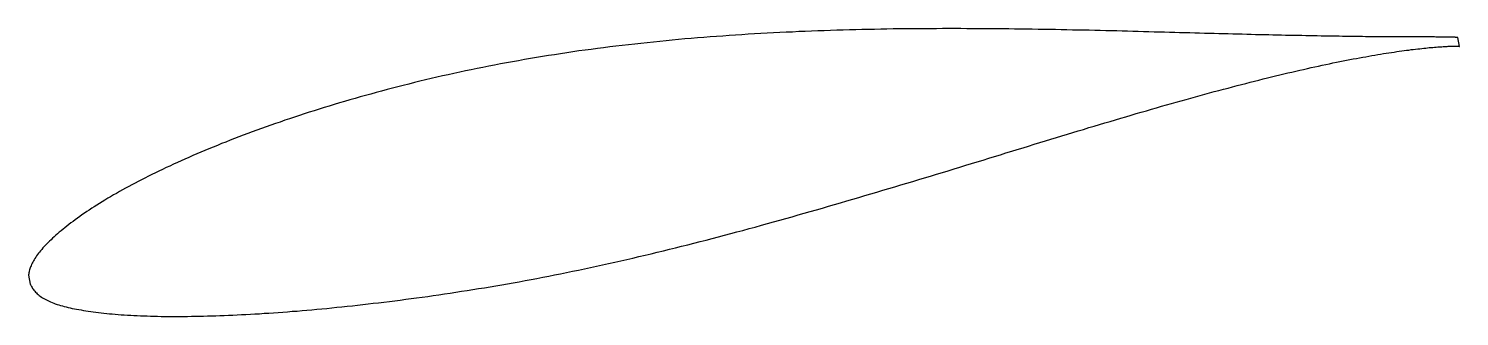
# Model space of a CAD drawing. Header units: metres. Extents: x -35 to 72, y -9 to 13.
import ezdxf

# ---------------------------------------------------------------- set-up
doc = ezdxf.new("R2010")
doc.units = ezdxf.units.M

msp = doc.modelspace()

# ---------------------------------------------------------------- linework, layer by layer
msp.add_lwpolyline([(71.76, 12.39), (71.76, 12.39), (71.75, 12.39), (71.74, 12.4), (71.73, 12.4), (71.71, 12.4), (71.69, 12.4), (71.66, 12.4), (71.63, 12.4), (71.59, 12.4), (71.55, 12.41), (71.51, 12.41), (71.46, 12.41), (71.41, 12.41), (71.35, 12.41), (71.29, 12.41), (71.22, 12.41), (71.15, 12.42), (71.08, 12.42), (71, 12.42), (70.92, 12.42), (70.84, 12.42), (70.75, 12.42), (70.65, 12.42), (70.55, 12.42), (70.45, 12.42), (70.35, 12.42), (70.24, 12.42), (70.12, 12.42), (70, 12.43), (69.88, 12.43), (69.75, 12.43), (69.62, 12.43), (69.49, 12.43), (69.35, 12.43), (69.21, 12.43), (69.06, 12.43), (68.91, 12.43), (68.75, 12.43), (68.6, 12.43), (68.43, 12.43), (68.27, 12.43), (68.1, 12.43), (67.92, 12.43), (67.74, 12.43), (67.56, 12.43), (67.37, 12.43), (67.18, 12.44), (66.99, 12.44), (66.79, 12.44), (66.59, 12.44), (66.39, 12.44), (66.18, 12.44), (65.96, 12.44), (65.75, 12.45), (65.53, 12.45), (65.3, 12.45), (65.07, 12.45), (64.84, 12.45), (64.61, 12.46), (64.37, 12.46), (64.12, 12.46), (63.88, 12.46), (63.63, 12.47), (63.37, 12.47), (63.12, 12.47), (62.86, 12.48), (62.59, 12.48), (62.32, 12.49), (62.05, 12.49), (61.78, 12.5), (61.5, 12.5), (61.22, 12.51), (60.93, 12.51), (60.64, 12.52), (60.35, 12.52), (60.06, 12.53), (59.76, 12.53), (59.45, 12.54), (59.15, 12.55), (58.84, 12.55), (58.53, 12.56), (58.21, 12.57), (57.89, 12.57), (57.57, 12.58), (57.25, 12.59), (56.92, 12.6), (56.59, 12.6), (56.26, 12.61), (55.92, 12.62), (55.58, 12.63), (55.24, 12.64), (54.89, 12.65), (54.54, 12.66), (54.19, 12.66), (53.83, 12.67), (53.48, 12.68), (53.12, 12.69), (52.75, 12.7), (52.39, 12.71), (52.02, 12.72), (51.65, 12.73), (51.27, 12.74), (50.89, 12.75), (50.52, 12.76), (50.13, 12.77), (49.75, 12.78), (49.36, 12.79), (48.97, 12.8), (48.58, 12.81), (48.18, 12.82), (47.79, 12.84), (47.39, 12.85), (46.99, 12.86), (46.58, 12.87), (46.18, 12.88), (45.77, 12.89), (45.36, 12.9), (44.94, 12.91), (44.53, 12.92), (44.11, 12.93), (43.69, 12.93), (43.27, 12.94), (42.85, 12.95), (42.42, 12.96), (42, 12.97), (41.57, 12.98), (41.14, 12.99), (40.7, 12.99), (40.27, 13), (39.83, 13.01), (39.39, 13.01), (38.96, 13.02), (38.51, 13.02), (38.07, 13.03), (37.63, 13.04), (37.18, 13.04), (36.73, 13.04), (36.28, 13.05), (35.83, 13.05), (35.38, 13.05), (34.93, 13.05), (34.47, 13.06), (34.02, 13.06), (33.56, 13.06), (33.1, 13.06), (32.65, 13.05), (32.18, 13.05), (31.72, 13.05), (31.26, 13.05), (30.8, 13.04), (30.33, 13.04), (29.87, 13.03), (29.4, 13.03), (28.93, 13.02), (28.47, 13.01), (28, 13), (27.53, 12.99), (27.06, 12.98), (26.59, 12.97), (26.12, 12.96), (25.65, 12.94), (25.17, 12.93), (24.7, 12.92), (24.23, 12.9), (23.75, 12.88), (23.28, 12.86), (22.8, 12.85), (22.33, 12.83), (21.85, 12.8), (21.38, 12.78), (20.9, 12.76), (20.43, 12.74), (19.95, 12.71), (19.48, 12.68), (19, 12.66), (18.53, 12.63), (18.05, 12.6), (17.57, 12.57), (17.1, 12.53), (16.62, 12.5), (16.15, 12.47), (15.67, 12.43), (15.2, 12.39), (14.72, 12.36), (14.25, 12.32), (13.78, 12.28), (13.3, 12.23), (12.83, 12.19), (12.36, 12.15), (11.89, 12.1), (11.42, 12.05), (10.95, 12), (10.48, 11.95), (10.01, 11.9), (9.54, 11.85), (9.07, 11.79), (8.6, 11.74), (8.14, 11.68), (7.67, 11.62), (7.21, 11.56), (6.75, 11.5), (6.29, 11.44), (5.82, 11.38), (5.36, 11.31), (4.91, 11.24), (4.45, 11.17), (3.99, 11.1), (3.54, 11.03), (3.08, 10.96), (2.63, 10.88), (2.18, 10.81), (1.73, 10.73), (1.28, 10.65), (0.83, 10.57), (0.39, 10.49), (-0.06, 10.41), (-0.5, 10.32), (-0.94, 10.24), (-1.38, 10.15), (-1.82, 10.06), (-2.25, 9.97), (-2.69, 9.88), (-3.12, 9.79), (-3.55, 9.7), (-3.98, 9.6), (-4.41, 9.51), (-4.83, 9.41), (-5.26, 9.31), (-5.68, 9.21), (-6.1, 9.11), (-6.52, 9.01), (-6.93, 8.9), (-7.35, 8.8), (-7.76, 8.69), (-8.17, 8.59), (-8.57, 8.48), (-8.98, 8.37), (-9.38, 8.26), (-9.78, 8.15), (-10.18, 8.04), (-10.58, 7.93), (-10.97, 7.82), (-11.37, 7.71), (-11.76, 7.59), (-12.14, 7.48), (-12.53, 7.36), (-12.91, 7.25), (-13.29, 7.13), (-13.67, 7.01), (-14.04, 6.9), (-14.42, 6.78), (-14.79, 6.66), (-15.15, 6.54), (-15.52, 6.42), (-15.88, 6.3), (-16.24, 6.18), (-16.6, 6.05), (-16.95, 5.93), (-17.3, 5.81), (-17.65, 5.68), (-18, 5.56), (-18.34, 5.44), (-18.68, 5.31), (-19.02, 5.19), (-19.36, 5.06), (-19.69, 4.93), (-20.02, 4.81), (-20.34, 4.68), (-20.67, 4.55), (-20.99, 4.43), (-21.3, 4.3), (-21.62, 4.17), (-21.93, 4.04), (-22.24, 3.91), (-22.54, 3.79), (-22.84, 3.66), (-23.14, 3.53), (-23.44, 3.4), (-23.73, 3.27), (-24.02, 3.14), (-24.3, 3.01), (-24.59, 2.88), (-24.86, 2.75), (-25.14, 2.63), (-25.41, 2.5), (-25.68, 2.37), (-25.95, 2.24), (-26.21, 2.11), (-26.47, 1.98), (-26.73, 1.85), (-26.98, 1.72), (-27.23, 1.6), (-27.47, 1.47), (-27.71, 1.34), (-27.95, 1.21), (-28.19, 1.08), (-28.42, 0.96), (-28.65, 0.83), (-28.87, 0.7), (-29.09, 0.58), (-29.31, 0.45), (-29.52, 0.33), (-29.73, 0.2), (-29.94, 0.07), (-30.14, -0.05), (-30.34, -0.18), (-30.54, -0.3), (-30.73, -0.42), (-30.92, -0.55), (-31.1, -0.67), (-31.28, -0.79), (-31.46, -0.92), (-31.63, -1.04), (-31.8, -1.16), (-31.97, -1.28), (-32.13, -1.4), (-32.29, -1.52), (-32.44, -1.64), (-32.59, -1.75), (-32.74, -1.87), (-32.88, -1.99), (-33.02, -2.1), (-33.16, -2.21), (-33.29, -2.33), (-33.42, -2.44), (-33.54, -2.55), (-33.66, -2.66), (-33.78, -2.77), (-33.89, -2.87), (-34, -2.98), (-34.1, -3.08), (-34.2, -3.19), (-34.3, -3.29), (-34.39, -3.39), (-34.48, -3.5), (-34.57, -3.6), (-34.65, -3.7), (-34.73, -3.79), (-34.8, -3.89), (-34.87, -3.99), (-34.93, -4.08), (-34.99, -4.18), (-35.05, -4.27), (-35.1, -4.36), (-35.15, -4.45), (-35.2, -4.54), (-35.24, -4.63), (-35.28, -4.72), (-35.31, -4.8), (-35.34, -4.88), (-35.37, -4.96), (-35.39, -5.04), (-35.41, -5.12), (-35.43, -5.19), (-35.44, -5.25), (-35.45, -5.31), (-35.45, -5.36), (-35.46, -5.39), (-35.46, -5.42), (-35.35, -6.1), (-35.34, -6.11), (-35.33, -6.12), (-35.32, -6.15), (-35.3, -6.19), (-35.27, -6.24), (-35.24, -6.29), (-35.2, -6.36), (-35.16, -6.42), (-35.11, -6.49), (-35.06, -6.56), (-35, -6.63), (-34.94, -6.7), (-34.88, -6.76), (-34.81, -6.83), (-34.74, -6.89), (-34.67, -6.95), (-34.59, -7.01), (-34.5, -7.07), (-34.42, -7.13), (-34.33, -7.19), (-34.23, -7.24), (-34.13, -7.29), (-34.03, -7.34), (-33.92, -7.39), (-33.81, -7.44), (-33.7, -7.49), (-33.58, -7.53), (-33.46, -7.58), (-33.33, -7.62), (-33.2, -7.66), (-33.07, -7.7), (-32.93, -7.74), (-32.79, -7.78), (-32.65, -7.81), (-32.5, -7.85), (-32.35, -7.88), (-32.19, -7.92), (-32.03, -7.95), (-31.87, -7.98), (-31.7, -8.01), (-31.53, -8.04), (-31.35, -8.07), (-31.17, -8.1), (-30.99, -8.13), (-30.8, -8.16), (-30.61, -8.18), (-30.42, -8.21), (-30.22, -8.23), (-30.02, -8.26), (-29.81, -8.28), (-29.6, -8.3), (-29.39, -8.32), (-29.18, -8.34), (-28.96, -8.36), (-28.73, -8.38), (-28.51, -8.4), (-28.28, -8.41), (-28.04, -8.43), (-27.8, -8.44), (-27.56, -8.45), (-27.32, -8.46), (-27.07, -8.47), (-26.82, -8.48), (-26.57, -8.49), (-26.31, -8.5), (-26.05, -8.51), (-25.78, -8.51), (-25.51, -8.52), (-25.24, -8.52), (-24.97, -8.52), (-24.69, -8.52), (-24.41, -8.52), (-24.12, -8.52), (-23.84, -8.52), (-23.55, -8.52), (-23.25, -8.51), (-22.96, -8.51), (-22.66, -8.5), (-22.35, -8.5), (-22.05, -8.49), (-21.74, -8.48), (-21.42, -8.47), (-21.11, -8.46), (-20.79, -8.45), (-20.47, -8.43), (-20.15, -8.42), (-19.82, -8.41), (-19.49, -8.39), (-19.16, -8.37), (-18.82, -8.35), (-18.48, -8.34), (-18.14, -8.32), (-17.8, -8.29), (-17.45, -8.27), (-17.1, -8.25), (-16.75, -8.22), (-16.39, -8.2), (-16.04, -8.17), (-15.68, -8.14), (-15.32, -8.12), (-14.95, -8.09), (-14.58, -8.05), (-14.21, -8.02), (-13.84, -7.99), (-13.47, -7.95), (-13.09, -7.92), (-12.71, -7.88), (-12.33, -7.84), (-11.95, -7.8), (-11.56, -7.76), (-11.17, -7.72), (-10.78, -7.68), (-10.39, -7.64), (-9.99, -7.59), (-9.6, -7.54), (-9.2, -7.5), (-8.8, -7.45), (-8.39, -7.4), (-7.99, -7.35), (-7.58, -7.3), (-7.17, -7.24), (-6.76, -7.19), (-6.35, -7.13), (-5.94, -7.08), (-5.52, -7.02), (-5.1, -6.96), (-4.68, -6.9), (-4.26, -6.84), (-3.84, -6.77), (-3.42, -6.71), (-2.99, -6.64), (-2.56, -6.58), (-2.13, -6.51), (-1.7, -6.44), (-1.27, -6.37), (-0.84, -6.3), (-0.41, -6.22), (0.03, -6.15), (0.47, -6.07), (0.9, -6), (1.34, -5.92), (1.78, -5.84), (2.23, -5.75), (2.67, -5.67), (3.11, -5.58), (3.56, -5.5), (4, -5.41), (4.45, -5.32), (4.9, -5.23), (5.35, -5.14), (5.8, -5.05), (6.25, -4.95), (6.7, -4.86), (7.15, -4.76), (7.6, -4.66), (8.05, -4.56), (8.51, -4.46), (8.96, -4.36), (9.42, -4.25), (9.87, -4.15), (10.33, -4.04), (10.79, -3.93), (11.24, -3.82), (11.7, -3.71), (12.16, -3.6), (12.62, -3.49), (13.07, -3.38), (13.53, -3.26), (13.99, -3.15), (14.45, -3.03), (14.91, -2.91), (15.37, -2.8), (15.83, -2.68), (16.29, -2.56), (16.75, -2.44), (17.21, -2.31), (17.67, -2.19), (18.13, -2.07), (18.59, -1.94), (19.05, -1.82), (19.51, -1.69), (19.97, -1.57), (20.43, -1.44), (20.89, -1.31), (21.35, -1.18), (21.81, -1.05), (22.26, -0.92), (22.72, -0.79), (23.18, -0.66), (23.64, -0.53), (24.09, -0.4), (24.55, -0.27), (25.01, -0.14), (25.46, -0.01), (25.92, 0.13), (26.37, 0.26), (26.82, 0.39), (27.28, 0.53), (27.73, 0.66), (28.18, 0.79), (28.63, 0.93), (29.08, 1.06), (29.53, 1.2), (29.98, 1.33), (30.42, 1.46), (30.87, 1.6), (31.32, 1.73), (31.76, 1.87), (32.2, 2), (32.65, 2.14), (33.09, 2.27), (33.53, 2.4), (33.97, 2.54), (34.4, 2.67), (34.84, 2.81), (35.28, 2.94), (35.71, 3.07), (36.14, 3.2), (36.58, 3.34), (37.01, 3.47), (37.44, 3.6), (37.86, 3.73), (38.29, 3.86), (38.71, 3.99), (39.14, 4.12), (39.56, 4.25), (39.98, 4.38), (40.4, 4.51), (40.82, 4.63), (41.23, 4.76), (41.64, 4.89), (42.06, 5.01), (42.47, 5.14), (42.88, 5.26), (43.28, 5.38), (43.69, 5.5), (44.09, 5.63), (44.49, 5.75), (44.89, 5.87), (45.29, 5.98), (45.68, 6.1), (46.08, 6.22), (46.47, 6.34), (46.86, 6.45), (47.25, 6.56), (47.63, 6.68), (48.01, 6.79), (48.4, 6.9), (48.78, 7.01), (49.15, 7.12), (49.53, 7.23), (49.9, 7.33), (50.27, 7.44), (50.64, 7.54), (51, 7.64), (51.37, 7.75), (51.73, 7.85), (52.08, 7.95), (52.44, 8.04), (52.79, 8.14), (53.14, 8.24), (53.49, 8.33), (53.84, 8.42), (54.18, 8.51), (54.52, 8.6), (54.86, 8.69), (55.2, 8.78), (55.53, 8.87), (55.86, 8.95), (56.19, 9.04), (56.51, 9.12), (56.83, 9.2), (57.15, 9.28), (57.47, 9.36), (57.78, 9.43), (58.09, 9.51), (58.4, 9.58), (58.71, 9.66), (59.01, 9.73), (59.31, 9.8), (59.6, 9.86), (59.9, 9.93), (60.19, 10), (60.47, 10.06), (60.76, 10.13), (61.04, 10.19), (61.32, 10.25), (61.59, 10.31), (61.86, 10.36), (62.13, 10.42), (62.39, 10.48), (62.66, 10.53), (62.91, 10.58), (63.17, 10.63), (63.42, 10.68), (63.67, 10.73), (63.91, 10.78), (64.16, 10.82), (64.39, 10.87), (64.63, 10.91), (64.86, 10.95), (65.09, 10.99), (65.31, 11.03), (65.54, 11.07), (65.75, 11.11), (65.97, 11.14), (66.18, 11.18), (66.39, 11.21), (66.59, 11.24), (66.79, 11.27), (66.99, 11.3), (67.18, 11.33), (67.37, 11.36), (67.55, 11.38), (67.73, 11.41), (67.91, 11.43), (68.09, 11.45), (68.26, 11.48), (68.42, 11.5), (68.59, 11.52), (68.75, 11.53), (68.9, 11.55), (69.05, 11.57), (69.2, 11.58), (69.35, 11.6), (69.49, 11.61), (69.62, 11.63), (69.76, 11.64), (69.88, 11.65), (70.01, 11.66), (70.13, 11.67), (70.25, 11.68), (70.36, 11.69), (70.47, 11.7), (70.57, 11.7), (70.67, 11.71), (70.77, 11.71), (70.87, 11.72), (70.95, 11.72), (71.04, 11.73), (71.12, 11.73), (71.2, 11.73), (71.27, 11.73), (71.34, 11.73), (71.4, 11.74), (71.46, 11.74), (71.52, 11.74), (71.57, 11.74), (71.62, 11.74), (71.67, 11.74), (71.71, 11.73), (71.74, 11.73), (71.77, 11.73), (71.8, 11.73), (71.82, 11.73), (71.84, 11.73), (71.86, 11.73), (71.87, 11.72), (71.87, 11.72), (71.88, 11.72)], close=True)

doc.saveas('drawing.dxf')
